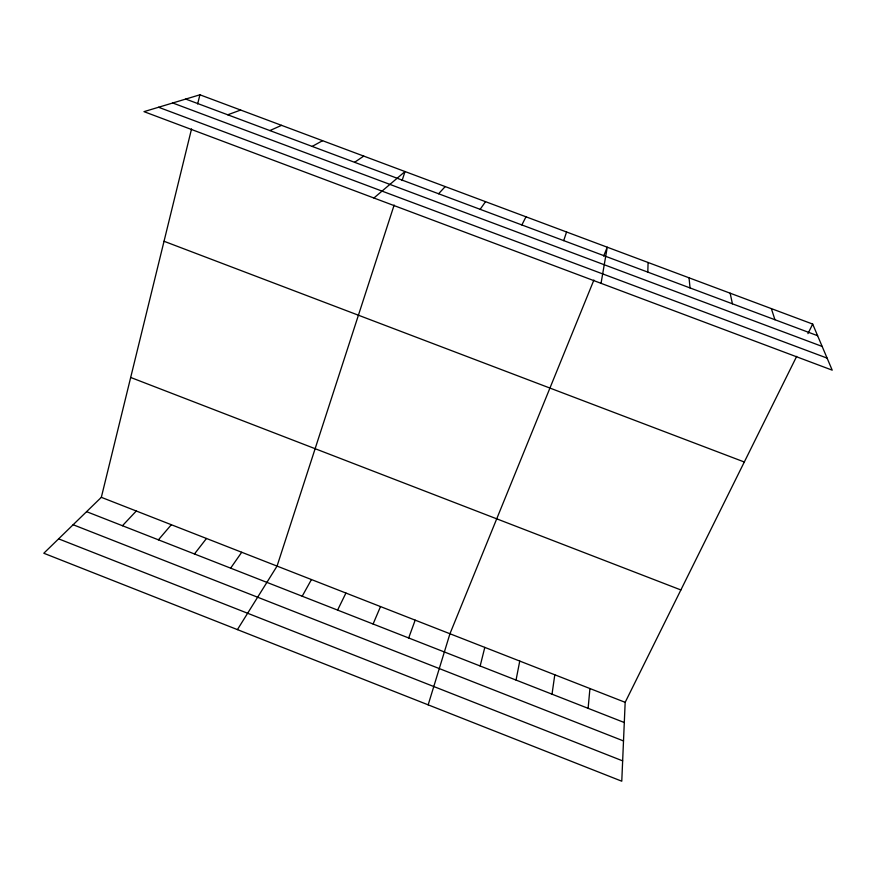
<?xml version="1.0" encoding="UTF-8"?>
<svg xmlns="http://www.w3.org/2000/svg" width="876" height="876" viewBox="0 0 876 876"><rect width="100%" height="100%" fill="white"/><g stroke="black" fill="none" stroke-linecap="round" stroke-linejoin="round"><path stroke-width="1.31" d="M647.802 272.118L648.087 262.482M796.678 356.357L625.168 702.322L621.774 781.206L43.8 553.249L101.331 497.327L191.548 128.914M588.114 708.334L589.931 688.536M552.022 694.186L554.793 674.783M601.045 283.331L607.265 247.207L603.663 256.055M516.041 680.072L519.753 661.073M197.648 103.981L199.903 94.794L812.687 324.076L832.2 370.154L143.993 111.646L199.903 94.794M480.157 666.001L484.8 647.397M428.167 704.851L449.946 633.753L593.895 280.046M394.156 205.028L277.057 566.093L237.418 629.614M402.095 180.555L405.019 171.543L373.91 198.009M563.706 240.626L566.564 231.987M408.676 637.969L415.18 620.153M373.088 624.019L380.512 606.575M337.589 610.101L345.932 593.052M807.946 333.636L812.687 324.076M521.866 224.946L525.983 216.799M302.198 596.217L311.451 579.551M230.629 568.152L241.721 552.263M480.157 209.331L485.534 201.666M194.461 553.971L206.473 538.477M158.403 539.835L171.335 524.724M438.591 193.76L445.216 186.577M122.443 525.731L136.284 511.004M354.583 162.301L363.737 156.092M312.163 146.412L322.576 140.697M269.885 130.579L281.557 125.345M227.749 114.789L240.659 110.047M185.745 99.065L817.615 335.716M172.736 102.985L822.159 346.436M158.567 107.255L827.108 358.12M164.031 241.272L744.304 462.002M130.677 377.457L680.882 589.953M101.331 497.327L625.168 702.322M86.582 511.661L624.303 722.525M73.135 524.735L623.504 740.943M58.604 538.85L622.65 760.872M771.34 308.604L774.953 319.74M730.135 293.186L732.435 303.819M689.04 277.812L690.047 287.941"/></g></svg>
